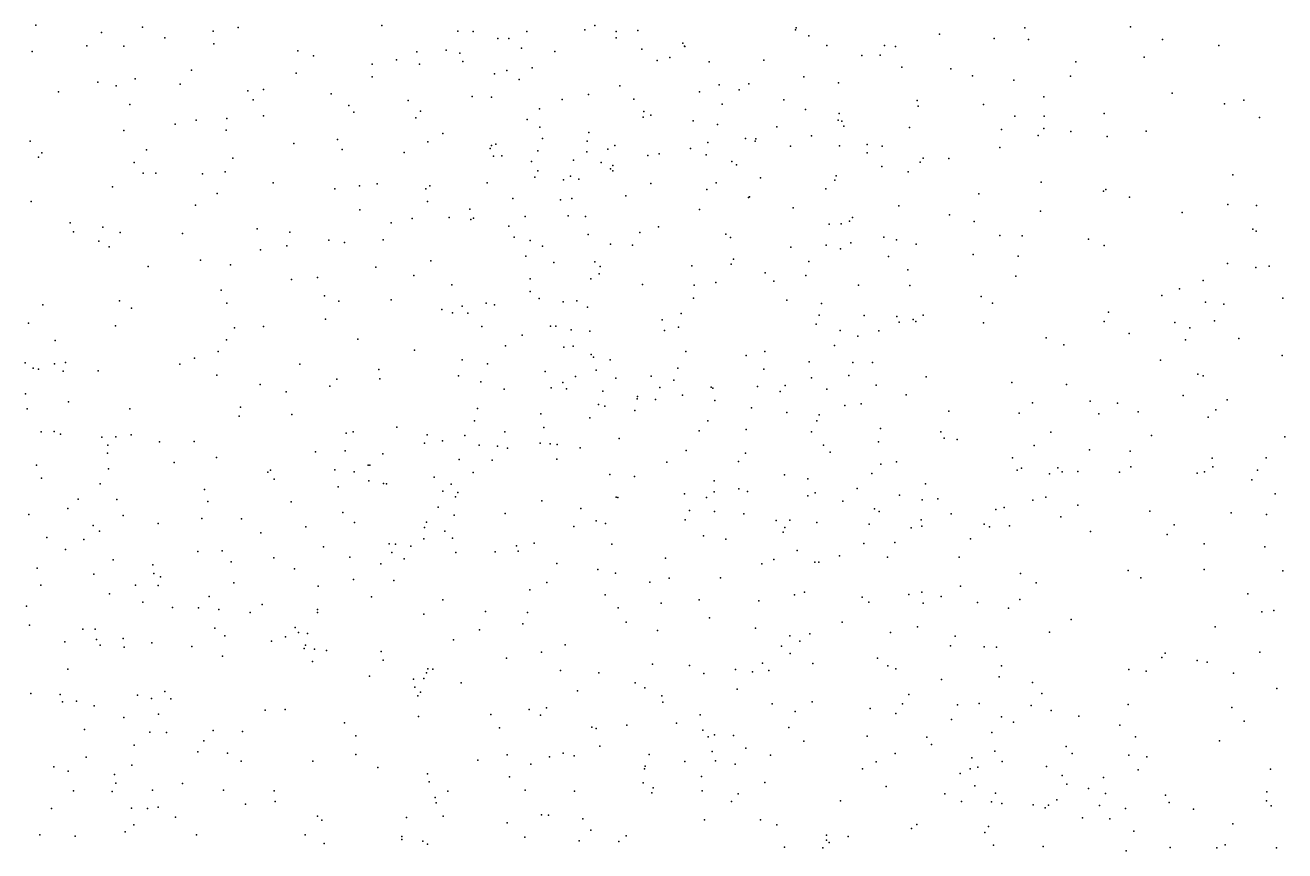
# Model space of a CAD drawing. Header units: metres. Extents: x -25 to 25, y -27.7 to 27.8.
# Drawn here: x 2.454 to 5.096, y 13.891 to 15.624 of the extents above; entities that cross this region are included whole.
import ezdxf

# ---------------------------------------------------------------- set-up
doc = ezdxf.new("R2010")
doc.units = ezdxf.units.M

msp = doc.modelspace()

# ---------------------------------------------------------------- linework, layer by layer
for p in [(2.4761, 15.6238, 1.5606), (2.6998, 15.6199, -10.2917), (2.9006, 15.6186, -22.7373), (3.2017, 15.6231, -16.5558), (3.6482, 15.6232, -22.1432), (4.0708, 15.6181, 6.244), (4.5507, 15.618, -16.0205), (4.7723, 15.62, -5.4908), (2.6141, 15.6082, -22.7822), (2.7468, 15.597, -13.2712), (2.8479, 15.6114, -10.4565), (3.3609, 15.611, 11.3043), (3.3933, 15.6103, 6.5602), (3.4449, 15.5957, -3.8378), (3.4685, 15.5957, -3.435), (3.506, 15.6103, 11.6599), (3.6277, 15.6141, 11.7613), (3.6935, 15.6107, -16.3739), (3.6935, 15.5972, 13.3592), (3.7388, 15.6125, 11.0219), (4.0696, 15.6143, -16.1728), (4.0977, 15.6014, -10.4003), (4.3715, 15.605, -0.8366), (4.4859, 15.596, -21.7288), (4.5579, 15.5935, 2.3457), (4.8391, 15.594, 2.6448), (2.4686, 15.5687, 13.199), (2.5829, 15.5805, 6.4688), (2.6604, 15.5796, 1.5562), (2.8497, 15.5845, 5.6354), (3.0253, 15.5699, 13.2305), (3.275, 15.5681, 13.2338), (3.3366, 15.5711, -15.1364), (3.3653, 15.5647, 1.9082), (3.4946, 15.5757, -10.2743), (3.5648, 15.5684, 10.9636), (3.7473, 15.5731, 6.479), (3.8334, 15.5859, 2.0307), (3.8364, 15.5795, 11.7619), (3.8375, 15.5789, 13.4184), (4.1354, 15.5813, 11.2663), (4.2561, 15.5809, -10.6127), (4.279, 15.5788, -1.978), (4.9574, 15.5812, 0.1599), (3.0582, 15.5592, 5.4013), (3.1818, 15.5421, -22.5313), (3.2325, 15.551, -11.2437), (3.2808, 15.5421, -10.4605), (3.3716, 15.5474, -10.9579), (3.7794, 15.5498, -11.0723), (3.8059, 15.5559, -10.0893), (3.8887, 15.5469, -2.562), (4.003, 15.55, 5.6389), (4.2085, 15.56, -21.8605), (4.2473, 15.5609, -10.9675), (4.6577, 15.547, 2.4555), (4.8011, 15.5563, 13.6925), (2.6842, 15.511, 13.3194), (2.8027, 15.5296, -16.036), (3.0219, 15.523, -12.1904), (3.1812, 15.5154, -13.9618), (3.4384, 15.5214, 13.3339), (3.4642, 15.5287, 11.4134), (3.4899, 15.51, 5.2663), (3.5173, 15.5341, 1.9819), (4.087, 15.5155, -10.1682), (4.2924, 15.5355, 11.4428), (4.3954, 15.5319, 13.5765), (4.4406, 15.5174, -0.0175), (4.6461, 15.5167, 0.1875), (2.5234, 15.4841, 1.6631), (2.6058, 15.5039, 6.3172), (2.6445, 15.4968, 6.153), (2.7788, 15.5, 1.6381), (2.9208, 15.486, -16.2612), (2.9534, 15.4889, 6.5193), (3.7013, 15.4962, 5.3392), (3.8683, 15.4838, 5.473), (3.909, 15.4984, 11.6264), (3.9516, 15.488, 13.4969), (3.9715, 15.5004, -11.2488), (4.1599, 15.5027, -2.2083), (4.5276, 15.5081, -5.3805), (2.6731, 15.4571, -22.6074), (2.9318, 15.4669, -13.5765), (3.0957, 15.4798, 1.8212), (3.2568, 15.4656, 5.2889), (3.3913, 15.4738, 11.0933), (3.4316, 15.4728, 11.2463), (3.5801, 15.4675, -4.5256), (3.6353, 15.4782, -9.9366), (3.7302, 15.4684, 2.1022), (3.9153, 15.458, 2.1791), (4.045, 15.4672, 6.3424), (4.3244, 15.4658, -10.3603), (4.4636, 15.4576, 2.3754), (4.5906, 15.4735, -5.7292), (4.8592, 15.4808, -15.9915), (4.969, 15.4587, -6.0421), (5.0102, 15.4667, 3.027), (2.9535, 15.4338, -22.4982), (3.1324, 15.4553, 13.3605), (3.143, 15.4409, 6.527), (3.2832, 15.4435, -10.2092), (3.5322, 15.4483, 10.6778), (3.7497, 15.4308, 10.7255), (3.7516, 15.4429, -11.2904), (3.7661, 15.4352, 11.498), (4.0902, 15.4466, 11.1735), (4.1611, 15.4386, -11.5819), (4.3269, 15.4536, -0.5738), (4.5294, 15.4331, -11.0052), (4.5911, 15.4331, 13.6587), (4.7169, 15.4384, 2.6503), (2.7682, 15.4161, 5.8274), (2.8121, 15.4243, 13.4046), (2.8756, 15.4035, -12.5658), (2.8765, 15.428, 5.6092), (3.273, 15.4296, -15.3869), (3.5063, 15.4258, -11.2293), (3.5329, 15.41, -3.7764), (3.8548, 15.423, -4.8834), (3.9056, 15.415, -11.5201), (4.0303, 15.4105, -5.004), (4.1589, 15.4241, -1.1827), (4.1666, 15.4225, 11.4121), (4.1707, 15.4116, -1.5821), (4.3086, 15.4087, -5.1923), (4.5015, 15.4051, -11.41), (4.5905, 15.407, 2.532), (5.0427, 15.4298, 13.7295), (2.464, 15.3806, 13.3984), (2.6606, 15.4027, 6.519), (3.1085, 15.3836, -10.3168), (3.2984, 15.3789, -11.9943), (3.33, 15.3961, 2.0417), (3.5391, 15.3858, -4.1587), (3.6327, 15.3805, -16.3359), (3.6361, 15.3984, 11.3589), (3.8857, 15.3777, -11.8112), (3.9644, 15.3861, -9.8045), (3.9848, 15.38, 2.2925), (3.986, 15.3849, -2.4104), (4.1032, 15.3913, 5.9397), (4.5782, 15.392, -10.7782), (4.6468, 15.4003, -5.9564), (4.7229, 15.3902, -21.6308), (4.805, 15.4016, 2.8744), (2.4884, 15.356, 1.8591), (2.7079, 15.362, -10.1792), (3.0175, 15.3754, 13.4454), (3.1184, 15.3625, -12.3569), (3.2487, 15.3566, 13.4566), (3.4291, 15.3651, -11.5303), (3.4316, 15.3713, -9.7607), (3.441, 15.3743, 10.7776), (3.5291, 15.3602, 10.4953), (3.6321, 15.3579, -9.5989), (3.6758, 15.3633, 13.492), (3.6907, 15.3713, -11.6416), (3.7838, 15.3534, 5.4128), (3.8491, 15.3652, 13.5238), (3.8823, 15.3519, -21.909), (4.0592, 15.3697, 5.7879), (4.1618, 15.3702, -11.878), (4.2196, 15.3731, 2.3505), (4.2196, 15.3558, -0.9089), (4.2515, 15.3695, -16.0257), (4.4983, 15.3671, -11.6717), (2.4819, 15.347, -22.7333), (2.6825, 15.3357, 13.4835), (2.889, 15.3449, 1.8781), (3.4357, 15.3486, 5.2853), (3.4537, 15.3497, -14.331), (3.516, 15.3379, -11.8283), (3.6035, 15.3403, 2.1988), (3.6616, 15.3355, -3.0009), (3.686, 15.3293, 10.484), (3.7595, 15.3504, -2.7817), (3.9359, 15.3373, 5.5517), (3.9459, 15.3303, 6.4679), (4.2503, 15.3274, -2.0246), (4.3309, 15.3359, -21.8955), (4.3375, 15.3449, 0.056), (4.3913, 15.3441, -5.4799), (2.7011, 15.3134, -22.4431), (2.7277, 15.3128, 5.9439), (2.8255, 15.3119, -12.7845), (2.8733, 15.316, 6.5361), (3.5226, 15.3044, -14.971), (3.5287, 15.3179, -14.6073), (3.5831, 15.2994, -3.5786), (3.5973, 15.3068, -3.3475), (3.6147, 15.3004, 5.3342), (3.6815, 15.3223, -4.6464), (3.6866, 15.3183, -11.9642), (3.9958, 15.3031, -16.0942), (4.1523, 15.2987, -1.7676), (4.1548, 15.3073, 6.0944), (4.3059, 15.3156, -10.1304), (4.9871, 15.3098, -21.2147), (2.6367, 15.2844, 6.2313), (2.9736, 15.293, -22.325), (3.1031, 15.2801, -9.9367), (3.1547, 15.2867, 2.0636), (3.1919, 15.2907, -22.2337), (3.2943, 15.2801, 2.1384), (3.3023, 15.2864, -9.4938), (3.423, 15.2929, -15.2541), (3.766, 15.2913, 6.4957), (3.8837, 15.2787, 2.3756), (3.9029, 15.2926, -1.0856), (4.1333, 15.28, 13.5622), (4.5846, 15.2943, 2.7133), (4.7156, 15.2756, 3.0246), (4.7201, 15.279, -11.048), (2.4662, 15.2538, 6.6478), (2.8107, 15.2462, 2.0058), (2.8565, 15.2705, 5.6823), (3.2973, 15.254, -13.9867), (3.4766, 15.2602, -12.1707), (3.5766, 15.2571, 6.53), (3.6002, 15.2598, -4.3669), (3.7136, 15.2653, 11.271), (3.9706, 15.2618, 11.3129), (3.9729, 15.2634, -9.5356), (4.4537, 15.2698, -10.2885), (4.7698, 15.2629, -16.0015), (4.9762, 15.2472, -6.2953), (5.0362, 15.2454, -20.6242), (3.1558, 15.2365, -13.7677), (3.3433, 15.2199, -22.0459), (3.3862, 15.2373, 13.5468), (3.3937, 15.2189, 2.2603), (3.5024, 15.2222, 11.0372), (3.5925, 15.2236, -4.022), (3.6287, 15.2225, 2.35), (3.868, 15.2367, 10.5504), (4.0645, 15.2407, 11.1118), (4.1888, 15.22, -0.2055), (4.2862, 15.2448, -12.0283), (4.3926, 15.2254, -5.8686), (4.5836, 15.2337, 2.8684), (4.8806, 15.2304, -21.4472), (2.5482, 15.2092, 6.4134), (2.6166, 15.2, 13.552), (2.9405, 15.1961, -9.7976), (3.2215, 15.2089, -12.4667), (3.2652, 15.2179, -15.5214), (3.3886, 15.2162, -9.2745), (3.4685, 15.2021, 10.8667), (3.7822, 15.2002, -1.657), (4.1398, 15.2062, -9.6808), (4.1653, 15.207, -0.4634), (4.183, 15.2122, 2.5476), (4.444, 15.2119, 13.6213), (5.0286, 15.1955, -20.9083), (2.5549, 15.1897, -22.5356), (2.6084, 15.1703, 6.5622), (2.6532, 15.1883, 2.1033), (2.7834, 15.1864, 5.8571), (3.0087, 15.1891, -13.5556), (3.0904, 15.1726, -9.3041), (3.1232, 15.1677, 2.2015), (3.2043, 15.1733, 5.321), (3.479, 15.1786, 10.6691), (3.5132, 15.172, 5.3128), (3.6347, 15.1841, -1.2804), (3.7427, 15.1886, -9.2712), (3.9235, 15.1853, 2.5425), (3.9329, 15.178, -12.2081), (4.1854, 15.1666, 6.0061), (4.2545, 15.1787, -5.3627), (4.2813, 15.1729, -5.5774), (4.4979, 15.1822, -11.9876), (4.5452, 15.1817, -6.133), (4.6842, 15.1746, -10.5836), (5.0356, 15.1911, 0.7224), (2.6297, 15.1582, -9.6828), (2.9471, 15.1524, 5.5507), (3.0024, 15.1604, -12.6731), (3.5386, 15.1602, 10.4717), (3.6812, 15.1644, -21.8614), (3.7273, 15.1619, -12.258), (4.0598, 15.1577, 2.6544), (4.134, 15.162, 6.396), (4.1635, 15.1546, 10.9574), (4.3223, 15.1644, -9.9723), (4.4421, 15.1424, 2.9914), (4.7171, 15.1614, 0.5382), (2.7117, 15.1173, 5.9891), (2.8213, 15.1302, 13.6373), (2.8843, 15.1204, 2.2165), (3.1891, 15.1155, -15.7742), (3.3044, 15.129, -9.0924), (3.5041, 15.1389, 2.4408), (3.5627, 15.1256, -14.8484), (3.6485, 15.1269, 11.1181), (3.6597, 15.1171, 6.5568), (3.8519, 15.1189, 5.4719), (3.9346, 15.1224, -2.5063), (3.9394, 15.1323, 6.5197), (4.0972, 15.1274, 10.6966), (4.2644, 15.1384, 2.8004), (4.5368, 15.1387, -21.8004), (4.9756, 15.1233, -16.0878), (5.0347, 15.1148, 0.9501), (5.0628, 15.1182, 13.784), (3.0121, 15.0897, -9.0905), (3.0667, 15.0938, 6.6231), (3.2688, 15.098, 2.3837), (3.513, 15.091, 13.655), (3.6402, 15.0914, 2.6735), (3.6579, 15.1019, -3.235), (4.0055, 15.1038, -1.8903), (4.0911, 15.0984, -2.3149), (4.3051, 15.1103, 13.589), (4.5314, 15.0966, 0.4372), (4.9244, 15.0881, -11.3606), (2.8648, 15.0675, -12.8491), (3.3485, 15.0789, 5.2917), (3.5129, 15.0647, 10.7809), (3.7482, 15.0792, -2.8772), (3.8569, 15.078, 2.875), (3.9023, 15.0837, -4.9276), (4.0238, 15.0863, 2.9241), (4.2016, 15.078, 10.8131), (4.3095, 15.0773, -21.8855), (4.8751, 15.07, -11.7082), (2.491, 15.0365, 13.6095), (2.6518, 15.045, -22.2691), (2.8768, 15.0402, 5.7306), (3.0816, 15.0556, 2.3548), (3.1113, 15.0446, -22.0593), (3.221, 15.0473, 6.6498), (3.3706, 15.0341, -21.9217), (3.4204, 15.0402, -15.8958), (3.438, 15.0365, -12.5157), (3.532, 15.0498, 6.6174), (3.5822, 15.0427, 10.9932), (3.6106, 15.0452, -4.1636), (3.8555, 15.0509, 10.4819), (4.0511, 15.0463, 11.1108), (4.124, 15.0398, 5.7585), (4.4587, 15.0544, 3.1914), (4.4825, 15.0402, 13.6454), (4.8379, 15.0565, 13.7579), (4.9294, 15.0425, 3.3406), (4.9681, 15.0384, -20.7129), (5.092, 15.0507, 3.3951), (2.6769, 15.0296, 6.7731), (3.3279, 15.0269, 2.5264), (3.3497, 15.02, 13.7336), (3.382, 15.0195, -15.616), (3.6335, 15.0317, -9.032), (3.8298, 15.0187, -15.9799), (4.1189, 15.0153, -12.35), (4.2135, 15.0143, -9.4991), (4.2817, 15.0122, 3.116), (4.3372, 15.0148, -12.2434), (4.7261, 15.0213, -11.9458), (2.4609, 14.998, 20.3256), (2.6432, 14.9924, 13.6756), (2.8929, 14.9885, 6.7165), (2.9534, 14.9915, 2.4186), (3.0838, 15.0068, 13.7418), (3.4115, 14.9911, 2.677), (3.5553, 14.9921, 2.8392), (3.5669, 14.9918, 5.3245), (3.5991, 14.984, -4.3782), (3.6378, 14.9815, 10.5091), (3.7901, 15.0056, 3.0117), (3.7949, 14.9826, -0.7556), (3.8238, 14.9902, 13.6839), (4.1125, 14.9965, -2.1271), (4.163, 14.9829, 10.989), (4.2446, 14.9819, 0.1716), (4.2869, 15.0003, -16.005), (4.3162, 15.0058, -9.7292), (4.3221, 15.0018, -5.9693), (4.4635, 14.9991, -10.1058), (4.7171, 15.0015, 0.8328), (4.8648, 14.9997, -10.9282), (4.8966, 14.9883, 1.0721), (4.9483, 15.0033, -21.2128), (2.5165, 14.9618, -22.8154), (2.876, 14.9633, -22.106), (3.1514, 14.9644, -8.8897), (3.496, 14.9732, -1.1139), (4.2004, 14.9708, -5.4106), (4.5951, 14.9676, 0.661), (4.7691, 14.9764, 3.2912), (4.8878, 14.9635, -20.3419), (4.9997, 14.9661, 13.8441), (2.8585, 14.9387, -8.8404), (3.27, 14.9416, -13.9617), (3.4614, 14.9506, -1.499), (3.5834, 14.9477, 13.7908), (3.603, 14.95, -15.6897), (3.641, 14.9326, 3.0418), (3.8393, 14.9388, 6.6549), (3.966, 14.9306, 3.0983), (4.0054, 14.9391, 10.5284), (4.1516, 14.9511, -0.0149), (4.632, 14.9527, -10.3823), (5.0903, 14.9307, -20.2331), (2.4537, 14.9148, 20.1598), (2.4707, 14.9036, -8.718), (2.4818, 14.9015, 20.7559), (2.515, 14.9127, 6.272), (2.5381, 14.916, 20.5849), (2.7781, 14.9123, 5.9109), (2.809, 14.925, -13.1222), (3.0297, 14.9122, 5.5967), (3.3704, 14.9211, -8.8577), (3.4231, 14.9127, 2.9601), (3.6461, 14.9269, -3.7389), (3.6808, 14.9212, -3.5122), (3.8227, 14.9038, 5.4069), (4.003, 14.9018, 13.6829), (4.098, 14.9169, 6.5628), (4.1898, 14.9154, 13.592), (4.2308, 14.916, 6.3444), (4.8354, 14.9208, -20.5416), (2.5332, 14.8974, 2.6478), (2.6069, 14.8983, 6.1374), (2.8558, 14.8888, 2.6146), (3.1071, 14.8806, 13.9038), (3.1953, 14.9007, 5.3711), (3.1976, 14.8814, 2.8311), (3.3627, 14.8879, 6.7551), (3.5441, 14.8968, -14.6218), (3.6078, 14.886, -3.957), (3.6516, 14.8994, 10.9504), (3.6929, 14.8831, -1.9008), (3.7664, 14.8869, 13.8586), (3.8143, 14.8783, 10.5101), (4.1029, 14.8837, -9.2368), (4.1812, 14.8886, 3.1867), (4.3432, 14.8859, 13.6219), (4.9132, 14.891, -6.6005), (4.9244, 14.888, -16.1945), (2.4545, 14.8497, 13.6629), (2.9466, 14.8697, 13.8681), (3.0009, 14.854, 2.7318), (3.0924, 14.866, -13.7515), (3.4091, 14.8748, -14.2203), (3.4586, 14.8596, -4.5357), (3.5567, 14.8626, 14.0109), (3.5815, 14.8738, -15.438), (3.5891, 14.8602, 6.7587), (3.6653, 14.8552, 10.6047), (3.7852, 14.8632, 3.1095), (3.8926, 14.8641, -15.7048), (3.8963, 14.8616, -21.7554), (3.9895, 14.8654, -12.6066), (4.0374, 14.8546, -0.3698), (4.048, 14.8674, 11.0335), (4.1355, 14.8597, 5.6309), (4.2388, 14.8679, 10.7041), (4.523, 14.8738, 13.6967), (4.6379, 14.8695, 3.2849), (2.5442, 14.8331, 20.2619), (3.6559, 14.8272, 5.3316), (3.6692, 14.8241, -12.7084), (3.7371, 14.8391, -8.9181), (3.7378, 14.8444, -3.2958), (3.776, 14.8377, -3.0508), (3.8325, 14.8468, 11.032), (3.9002, 14.8359, -0.554), (4.1729, 14.8253, 10.9239), (4.2073, 14.8286, -5.7399), (4.3019, 14.8479, -12.4133), (4.5667, 14.8313, -10.195), (4.6876, 14.8342, -12.1005), (4.7448, 14.8301, 13.8367), (4.8823, 14.8465, -20.8809), (4.9749, 14.837, 3.2943), (2.458, 14.8185, 2.8295), (2.6731, 14.8186, 6.9835), (2.9022, 14.8028, 6.8687), (2.9051, 14.8221, -12.8534), (3.0131, 14.8066, -8.7004), (3.4023, 14.8193, 14.1062), (3.5355, 14.8082, -15.1306), (3.6381, 14.7994, -5.0628), (3.7322, 14.8147, 14.1924), (3.9772, 14.8202, -5.2221), (4.0516, 14.8104, 14.032), (4.1194, 14.8057, -15.9197), (4.3909, 14.8138, 0.4272), (4.5386, 14.8096, -16.0814), (4.7058, 14.8078, -20.2116), (4.7879, 14.8118, 1.157), (4.9353, 14.8006, -11.86), (4.9513, 14.8165, 13.8956), (2.4871, 14.7699, 20.1142), (2.5146, 14.7709, 6.1923), (3.1418, 14.7704, 6.8765), (3.2333, 14.7801, -12.7431), (3.3962, 14.7932, -4.7881), (3.4599, 14.7703, 3.1022), (3.5414, 14.7791, -7.6224), (3.8675, 14.772, -2.1091), (3.8857, 14.7932, 14.2115), (3.9659, 14.7747, -2.6395), (4.1029, 14.7703, 6.6448), (4.1144, 14.7931, -2.3106), (4.2475, 14.7769, 6.423), (4.3745, 14.77, -6.1633), (4.6047, 14.7694, -20.4565), (2.5277, 14.7649, -23.5451), (2.6146, 14.759, 2.876), (2.6437, 14.7597, -8.5256), (2.6762, 14.764, -23.0664), (2.7357, 14.7495, 5.9806), (2.8079, 14.75, -22.8609), (3.1268, 14.7672, -22.0592), (3.2915, 14.7467, 6.9115), (3.2972, 14.7639, 3.0601), (3.3292, 14.7516, -7.5654), (3.3761, 14.7622, -7.8345), (3.5341, 14.7464, -8.0054), (3.5547, 14.7448, 6.8927), (3.5697, 14.7438, -14.8831), (3.6995, 14.7562, -21.6951), (4.2439, 14.7495, 14.0191), (4.3811, 14.7566, 13.8125), (4.4086, 14.7541, -9.7014), (4.8159, 14.7626, -21.1329), (5.0958, 14.7597, -6.904), (2.6265, 14.7252, 7.1402), (2.6271, 14.7423, 13.8022), (3.0627, 14.7279, 5.678), (3.1252, 14.7303, -22.7791), (3.2041, 14.7239, -13.9831), (3.4058, 14.7423, -8.7223), (3.4446, 14.74, 14.2513), (3.4651, 14.7361, -4.0668), (3.6175, 14.7369, -0.7698), (3.8399, 14.7312, -7.5997), (3.9646, 14.7257, 10.9899), (4.1285, 14.742, -5.5648), (4.1421, 14.7276, 10.6817), (4.5701, 14.7413, -12.2494), (4.6863, 14.7321, -7.2809), (4.7713, 14.7297, 3.2476), (2.4771, 14.7005, 20.945), (2.6284, 14.6925, 20.4395), (2.7659, 14.7058, -13.2383), (2.8547, 14.7163, -22.4604), (3.1033, 14.6904, -7.7632), (3.1731, 14.7002, 5.5496), (3.1765, 14.7005, 14.2173), (3.3638, 14.7122, -21.927), (3.4334, 14.7107, -12.8143), (3.5688, 14.7128, -7.3561), (3.7996, 14.7066, 6.8737), (3.9496, 14.7079, 14.3307), (4.2486, 14.702, -12.6536), (4.2815, 14.707, -21.6531), (4.5249, 14.7156, 3.2382), (4.5432, 14.6939, -21.4805), (4.6198, 14.6949, -6.981), (4.773, 14.6964, -7.5197), (4.9432, 14.7148, -10.1919), (4.945, 14.6964, -7.2675), (5.0566, 14.7154, -11.3545), (2.4882, 14.6731, 7.3981), (2.9626, 14.6853, 6.9966), (2.9683, 14.6894, -23.1834), (2.9762, 14.6707, 14.1567), (3.1434, 14.6865, 3.081), (3.1747, 14.6675, -4.755), (3.3114, 14.6752, -8.1118), (3.3933, 14.6848, -1.1173), (3.68, 14.6805, 14.3749), (3.7316, 14.6764, 10.7223), (3.8989, 14.6673, -8.8721), (4.0463, 14.6797, -7.5886), (4.0955, 14.6717, -12.8371), (4.2293, 14.6829, 5.6072), (4.5344, 14.6898, 13.887), (4.6023, 14.6821, -9.8258), (4.629, 14.6865, 1.0738), (4.6618, 14.6872, -6.6674), (4.7492, 14.6857, -16.2496), (4.9118, 14.6833, -10.7802), (4.9276, 14.686, 3.2382), (5.0264, 14.6693, -9.7907), (5.0384, 14.6894, -11.6667), (2.6109, 14.6613, 20.6745), (2.8299, 14.6494, 7.0828), (3.11, 14.6545, -8.0081), (3.2054, 14.6619, -4.4487), (3.2118, 14.6611, -22.3174), (3.3296, 14.6455, -22.9709), (3.3473, 14.6606, -1.3526), (3.361, 14.6425, -22.469), (3.8363, 14.6401, 14.4263), (3.8989, 14.6441, -7.3329), (3.9504, 14.6502, -0.4086), (3.9691, 14.6448, -7.9001), (4.1108, 14.6422, 3.1135), (4.1986, 14.6515, 0.0614), (4.3421, 14.6607, -9.3668), (5.0753, 14.6403, -10.4403), (2.5647, 14.6286, 3.089), (2.6456, 14.6282, 6.0241), (2.8367, 14.6238, -12.891), (3.0118, 14.6232, -13.758), (3.3196, 14.6122, -5.1502), (3.3561, 14.6335, -14.2931), (3.5372, 14.625, -2.1203), (3.693, 14.6331, -5.2996), (3.697, 14.6321, 6.9754), (3.8827, 14.6321, 5.3405), (4.0955, 14.6359, -2.451), (4.1684, 14.6245, -7.2378), (4.2877, 14.6369, -15.9825), (4.3348, 14.6272, 5.7915), (4.3683, 14.6295, 6.031), (4.5069, 14.6115, -16.1588), (4.567, 14.6267, -9.6152), (4.5948, 14.6329, -7.7037), (4.6615, 14.6162, -19.9902), (2.4615, 14.5968, -24.4966), (2.5431, 14.6092, 20.1471), (2.6594, 14.5943, 7.2456), (2.8244, 14.5885, 5.9394), (2.9076, 14.5872, -23.4613), (3.12, 14.6009, 7.071), (3.3534, 14.5953, 7.0915), (3.4605, 14.5984, -8.3039), (3.6192, 14.6095, 5.2729), (3.8378, 14.5854, -15.0638), (3.8474, 14.6052, -8.1245), (3.8995, 14.6029, -12.9979), (3.9609, 14.5982, 10.746), (4.0575, 14.5846, -0.2238), (4.2352, 14.6082, -9.1477), (4.2451, 14.6026, -7.7494), (4.3331, 14.5857, 6.3023), (4.3957, 14.5979, 0.4361), (4.4895, 14.6069, 14.0693), (4.6262, 14.5919, -21.0774), (4.8128, 14.6033, -12.0426), (4.983, 14.5998, 13.9815), (5.0571, 14.5965, -7.4555), (2.5963, 14.5732, -23.7986), (2.6094, 14.5614, -8.2921), (2.7326, 14.5778, -23.5993), (2.9483, 14.5583, 3.0806), (3.0422, 14.5709, 5.773), (3.1443, 14.5796, -8.5133), (3.291, 14.5691, -7.2315), (3.2958, 14.5803, 5.3757), (3.3339, 14.5617, 3.1287), (3.6042, 14.5716, -14.7575), (3.651, 14.5831, -7.2034), (3.6711, 14.5779, -8.6811), (4.0286, 14.5839, 6.807), (4.0433, 14.5597, -15.2677), (4.0472, 14.5695, 14.4666), (4.1143, 14.5796, -5.7398), (4.2242, 14.5763, -15.6605), (4.3118, 14.5689, 3.1325), (4.3345, 14.572, -21.4212), (4.4654, 14.5765, 0.7431), (4.4767, 14.5708, -6.752), (4.5184, 14.5727, -20.8651), (4.688, 14.561, 13.9801), (4.8635, 14.5746, -9.5995), (2.499, 14.548, -24.8139), (2.577, 14.5439, 20.8316), (3.2169, 14.535, 5.5485), (3.2307, 14.5345, -4.092), (3.2902, 14.5455, 14.3987), (3.3503, 14.5469, -23.2179), (3.5211, 14.5362, -3.7361), (3.6843, 14.5346, -2.3783), (3.8768, 14.5519, 6.9137), (3.9233, 14.5449, -3.0369), (4.2131, 14.5359, 6.6164), (4.278, 14.5375, 14.3844), (4.4366, 14.5456, 14.2211), (4.8493, 14.5543, -16.427), (4.9264, 14.5353, -7.7184), (2.5383, 14.5234, -24.1102), (2.8158, 14.5187, -8.14), (2.867, 14.5204, -13.5947), (2.9754, 14.5054, -4.7514), (3.0794, 14.5284, -7.3135), (3.1343, 14.507, -5.1617), (3.2224, 14.5166, -2.0221), (3.2629, 14.5298, -2.2389), (3.3569, 14.5166, -3.898), (3.4393, 14.5181, -22.2299), (3.4839, 14.5306, -12.9841), (3.4879, 14.5197, -21.8926), (4.0727, 14.5212, -2.6897), (4.1618, 14.5099, -7.029), (4.2624, 14.5069, -20.8385), (4.4126, 14.5071, -21.1581), (5.054, 14.529, -11.2244), (2.4789, 14.4841, 3.1369), (2.6385, 14.5011, -24.4056), (2.7211, 14.4912, -24.6119), (2.8859, 14.4975, -7.5194), (3.0187, 14.4828, -23.6288), (3.1996, 14.493, -2.4595), (3.2484, 14.5038, -23.4702), (3.5687, 14.4937, -22.9791), (3.655, 14.4814, -3.5421), (3.7966, 14.5048, -21.4561), (3.9991, 14.4931, -8.7417), (4.0242, 14.5018, 3.0435), (4.1101, 14.4968, 5.3575), (4.1182, 14.4963, -21.3073), (4.7674, 14.4792, -9.4372), (4.9269, 14.4809, 1.3607), (2.5979, 14.4716, 14.0487), (2.7233, 14.4728, 14.1754), (2.7376, 14.4657, 7.315), (2.8911, 14.4533, 14.3182), (3.1421, 14.4599, 5.6919), (3.2268, 14.4579, -1.586), (3.5482, 14.454, -0.7672), (3.6919, 14.4737, 5.2389), (3.7638, 14.4546, -0.532), (3.8047, 14.4629, 3.0323), (3.9124, 14.4635, -8.2945), (4.5417, 14.4729, 1.0024), (4.5746, 14.4534, -12.4249), (4.7935, 14.4634, -19.9033), (5.0917, 14.4783, -10.6604), (2.4864, 14.4481, 20.0777), (2.6305, 14.43, 20.5615), (2.6849, 14.4484, -13.0786), (2.7328, 14.4478, -13.3611), (3.0685, 14.446, 3.1271), (3.5125, 14.4383, 3.0836), (3.67, 14.4278, 7.119), (4.0673, 14.4282, 6.7926), (4.0881, 14.4335, -15.0719), (4.3072, 14.429, 6.4907), (4.3344, 14.4337, -6.5724), (4.4154, 14.446, 3.1098), (5.0182, 14.4303, -9.402), (2.4567, 14.4039, 6.0555), (2.7008, 14.4125, -25.0363), (2.7625, 14.4014, -24.1083), (2.8173, 14.4005, -12.8988), (2.8394, 14.4248, -24.838), (2.9505, 14.4078, 7.2455), (3.1803, 14.4241, 7.1979), (3.33, 14.4178, -5.3842), (3.6976, 14.4005, -22.7241), (3.7874, 14.4108, -2.6209), (3.8674, 14.4172, 14.6112), (3.9925, 14.4153, 5.2678), (4.209, 14.4228, 14.5437), (4.2234, 14.4125, 0.0053), (4.3372, 14.4102, -20.2675), (4.3747, 14.4245, -16.1011), (4.4512, 14.4119, -12.7616), (4.5161, 14.4, -9.1782), (4.5399, 14.4183, 14.252), (2.8602, 14.3974, -24.3023), (2.9254, 14.391, -4.4631), (3.0667, 14.391, -13.94), (3.0671, 14.3969, -1.8359), (3.2898, 14.3873, 5.4233), (3.4191, 14.3931, 14.5401), (3.5075, 14.3911, -14.4903), (3.8893, 14.3796, -21.0329), (4.6478, 14.3762, 3.1233), (5.0477, 14.3922, -11.5957), (5.073, 14.3953, -16.8835), (2.4627, 14.3643, 7.3484), (2.5744, 14.3561, 20.8844), (2.6003, 14.3557, 5.994), (2.8517, 14.3577, 3.1006), (3.0201, 14.3595, -2.6124), (3.0273, 14.3491, -24.5249), (3.0462, 14.3467, 14.4355), (3.4066, 14.3548, -0.9505), (3.4977, 14.3674, 7.1764), (3.7146, 14.3708, 14.6217), (3.7797, 14.353, -14.6247), (3.9858, 14.3581, -8.4881), (4.1672, 14.3709, 6.6767), (4.2686, 14.3488, -6.3134), (4.3251, 14.3611, 5.4403), (4.6025, 14.3495, -19.8883), (4.9495, 14.361, 3.1267), (2.5369, 14.3292, 20.2139), (2.6034, 14.3342, 20.7136), (2.6107, 14.3222, 20.4512), (2.6593, 14.3365, 3.1003), (2.7193, 14.3271, -7.4749), (2.8725, 14.3421, -7.2757), (2.9703, 14.3306, 5.84), (2.9999, 14.3397, -5.2462), (3.0419, 14.322, -4.107), (3.3519, 14.3335, -23.7907), (3.5862, 14.3231, -13.1841), (4.0399, 14.3203, 14.6586), (4.0573, 14.3416, -0.2661), (4.0782, 14.3309, 2.9791), (4.0998, 14.3463, -5.9754), (4.3946, 14.3208, -15.8215), (4.4042, 14.341, 6.3447), (2.6612, 14.318, 7.3668), (2.8031, 14.3197, 5.9294), (2.8677, 14.2989, -13.6279), (3.039, 14.3152, -24.8507), (3.0606, 14.314, -24.2761), (3.0856, 14.311, 5.7321), (3.2002, 14.3091, -23.9873), (3.463, 14.2948, -5.5133), (3.5364, 14.3074, -2.8339), (4.0582, 14.3048, -14.7793), (4.2415, 14.295, 3.0087), (4.4652, 14.3185, 0.5975), (4.4908, 14.3183, 14.4004), (4.8376, 14.2962, 1.3118), (4.8446, 14.3056, -7.989), (5.0432, 14.3078, -7.8907), (2.5431, 14.2716, 14.1812), (3.0563, 14.2883, 3.1253), (3.2046, 14.2906, -7.0291), (3.2981, 14.2727, -13.064), (3.3086, 14.2717, -14.2394), (3.5763, 14.2688, -23.8832), (3.7692, 14.2825, -22.267), (3.847, 14.2793, 6.9697), (3.9437, 14.2713, -3.1903), (4.0001, 14.2843, -2.7817), (4.0135, 14.2688, -13.2291), (4.1055, 14.2837, -8.2954), (4.2631, 14.2791, -15.0999), (4.2802, 14.2728, -8.7341), (4.5016, 14.2792, 5.7135), (4.7687, 14.2709, 14.1259), (4.8049, 14.2674, -16.734), (4.9121, 14.2901, 14.0541), (4.9331, 14.2869, -9.2381), (3.1759, 14.2569, 5.6196), (3.2683, 14.2508, -3.7561), (3.2898, 14.2525, -24.2795), (3.2955, 14.2645, 7.2256), (3.3685, 14.2431, 14.5867), (3.6567, 14.2641, -21.8715), (3.7331, 14.2435, -23.5799), (3.8775, 14.2626, -0.4305), (3.9794, 14.2664, -6.8879), (4.376, 14.2501, -15.4195), (4.497, 14.2557, -9.0013), (4.5668, 14.2437, 0.9551), (4.988, 14.2633, -11.7797), (2.4657, 14.2208, 21.2846), (2.5269, 14.2185, 21.0491), (2.6893, 14.2171, 5.9521), (2.7465, 14.2248, -13.0675), (3.271, 14.2339, -24.5002), (3.2772, 14.2157, 5.4284), (3.2827, 14.2237, -2.9138), (3.612, 14.2262, 14.6693), (3.7533, 14.2327, -21.3688), (3.7889, 14.2162, -2.8561), (3.9474, 14.23, 6.8324), (4.3075, 14.2186, 6.4854), (4.5862, 14.2206, 3.0832), (5.0793, 14.2311, -11.3469), (2.5319, 14.2033, 3.1392), (2.561, 14.2045, 20.357), (2.5987, 14.1949, 7.2034), (2.7184, 14.2103, 14.3538), (2.7591, 14.2097, -4.7935), (3.5473, 14.1911, -24.2024), (3.7913, 14.2028, 5.1318), (4.0206, 14.1993, -14.5152), (4.1043, 14.2036, 6.6664), (4.2264, 14.1896, -20.3801), (4.2936, 14.1993, 14.6204), (4.4096, 14.1972, -20.2114), (4.4546, 14.1999, -12.9144), (4.5639, 14.196, -12.704), (4.7675, 14.1978, 3.0981), (4.9847, 14.1916, 3.1101), (2.6605, 14.1705, -25.3711), (2.7334, 14.1777, 7.2798), (2.9569, 14.1861, -25.1979), (2.9988, 14.1873, 5.7669), (3.2787, 14.1724, -1.0875), (3.4303, 14.1768, 3.0656), (3.5107, 14.1871, 7.1724), (3.5347, 14.1751, -6.9329), (3.8696, 14.176, -22.9464), (4.0685, 14.183, -6.6729), (4.2797, 14.1789, -13.1028), (4.397, 14.1664, -16.0688), (4.5016, 14.1718, 6.2065), (4.6059, 14.1852, -16.6317), (4.6638, 14.1735, 14.2857), (5.0106, 14.1631, 14.0222), (2.5781, 14.145, 20.8541), (2.7154, 14.1397, -1.9265), (2.75, 14.1391, -5.0051), (2.8477, 14.1432, -13.4302), (2.9097, 14.1409, -5.3092), (3.1236, 14.1596, -1.3348), (3.4489, 14.1488, 5.2259), (3.642, 14.1499, -0.6471), (3.651, 14.1477, 7.0782), (3.7156, 14.1542, 2.9485), (3.8196, 14.1584, -23.9084), (3.8749, 14.1439, 14.7478), (4.0552, 14.1498, 14.7387), (4.4812, 14.1389, 0.3963), (4.527, 14.1604, 5.5396), (4.7499, 14.1541, -9.0899), (2.682, 14.1123, 3.1276), (2.8283, 14.1216, -2.7033), (3.1474, 14.1317, -13.0078), (3.6589, 14.11, -14.2973), (3.886, 14.1301, 2.9072), (3.8994, 14.1343, -5.8503), (3.9396, 14.1327, -22.5915), (4.0869, 14.1207, -6.3629), (4.2199, 14.1312, -14.4374), (4.3452, 14.1293, 0.0954), (4.3544, 14.1136, -16.2802), (4.6375, 14.1095, 5.9569), (4.7823, 14.1301, -19.8624), (4.9587, 14.1212, 1.4133), (2.5816, 14.0873, 20.6733), (2.8157, 14.0987, 5.8463), (2.8783, 14.0954, -7.0633), (3.1472, 14.0931, -6.9449), (3.4648, 14.0918, -0.8182), (3.5537, 14.0879, -13.2921), (3.582, 14.0959, -24.4006), (3.6051, 14.0903, 5.1378), (3.7628, 14.0929, -20.8562), (3.8946, 14.0994, -14.227), (3.9652, 14.1063, -22.3436), (4.0168, 14.0917, -0.3183), (4.2787, 14.0951, -13.9417), (4.4392, 14.0859, -15.8687), (4.4875, 14.1, -14.37), (4.6496, 14.0948, 5.7478), (4.7686, 14.0916, 1.2021), (4.8066, 14.0879, -12.0723), (2.5136, 14.067, 6.9882), (2.544, 14.0579, 20.4513), (2.6777, 14.0702, -7.214), (2.9064, 14.0788, 3.1401), (3.057, 14.0789, 14.5573), (3.1932, 14.0656, 3.1286), (3.4033, 14.0806, -3.5101), (3.5144, 14.0726, 14.6927), (3.7526, 14.0628, -5.6994), (3.7544, 14.0682, -21.2037), (3.8371, 14.0778, -3.2589), (3.9017, 14.0798, 6.7653), (3.943, 14.0724, -23.5494), (4.2101, 14.063, -0.0871), (4.2385, 14.0775, 2.9507), (4.4356, 14.0624, -15.2144), (4.4521, 14.0661, 5.2735), (4.5031, 14.0779, -13.9986), (4.5962, 14.0679, -20.0809), (4.7881, 14.0604, 14.1695), (5.0655, 14.062, -9.0162), (2.6413, 14.0509, 14.3961), (2.6438, 14.0327, 5.8892), (2.7838, 14.0319, 14.4868), (3.2979, 14.0522, 14.6232), (3.3009, 14.0354, 7.18), (3.4695, 14.0459, -3.0587), (3.7497, 14.033, 5.1004), (3.8723, 14.0467, -21.8491), (4.005, 14.034, 5.0997), (4.4152, 14.0532, 6.3112), (4.6286, 14.0485, -12.4126), (4.6385, 14.0303, 3.0817), (4.7156, 14.0448, -21.4493), (2.5553, 14.0163, 20.9826), (2.6359, 14.015, -2.4108), (2.7207, 14.0182, -4.6281), (2.8695, 14.0176, -13.2347), (2.9762, 14.0167, -12.9522), (3.3404, 14.0159, -24.9752), (3.5026, 14.0179, 3.0293), (3.6057, 14.0158, 7.0099), (3.7682, 14.0123, -21.5706), (3.7709, 14.0228, -3.0334), (3.8739, 14.0166, -6.7661), (3.9494, 14.01, -13.8114), (4.2594, 14.0259, -8.4024), (4.3828, 14.0102, 14.6384), (4.4459, 14.0271, -8.2023), (4.4889, 14.0119, -8.7782), (4.6843, 14.0214, -14.447), (4.7198, 14.0106, -14.1723), (4.8457, 14.0077, 3.1022), (5.0582, 14.0141, -8.1789), (2.5087, 13.9795, 3.2309), (2.6765, 13.9802, -25.503), (2.7105, 13.9794, -4.8476), (2.7329, 13.9821, 7.1306), (2.9155, 13.9886, 5.7256), (2.9778, 13.9939, -4.041), (3.3138, 14.0025, -6.8527), (3.3156, 13.9914, -14.1037), (3.9352, 13.9944, -20.6004), (4.1635, 13.9953, -20.4739), (4.4173, 13.9943, -21.3937), (4.4808, 13.9934, -13.77), (4.5024, 13.9897, 14.5366), (4.5683, 13.9872, -16.8328), (4.5934, 13.9807, 6.0978), (4.6003, 13.9862, -14.7953), (4.6178, 13.9974, 0.8373), (4.7071, 13.9859, -8.1778), (4.7618, 13.9794, -21.1039), (4.853, 13.9923, -21.7077), (4.9042, 13.9779, -17.03), (5.0575, 13.9957, 16.4813), (5.067, 13.9854, -11.7579), (2.7689, 13.9613, 3.1887), (3.0667, 13.9634, -5.4962), (3.0761, 13.9548, 7.2142), (3.2535, 13.9606, -13.1335), (3.3302, 13.9637, 3.1003), (3.5366, 13.9659, -14.1163), (3.5517, 13.9655, -5.6433), (3.6235, 13.9577, -24.5971), (3.8787, 13.9559, 6.6374), (3.9958, 13.9559, 14.7943), (4.6712, 13.9596, 5.4317), (4.7287, 13.9576, 5.8906), (2.4847, 13.9239, 20.3878), (2.6633, 13.9308, 14.5162), (2.6818, 13.9451, -1.7209), (2.8128, 13.9242, -1.5102), (3.0412, 13.9241, -25.3407), (3.4647, 13.9496, 7.0651), (3.6401, 13.9343, 14.7588), (4.03, 13.9451, -22.7378), (4.3127, 13.9377, -13.1317), (4.3237, 13.9458, 2.9993), (4.4663, 13.9292, 5.1511), (4.474, 13.9417, -15.5907), (4.7789, 13.9322, 16.5859), (4.9867, 13.947, 16.9757), (2.5585, 13.9214, 20.6526), (3.0807, 13.9058, -13.6308), (3.2439, 13.9204, -0.9494), (3.2439, 13.9147, 14.6993), (3.2878, 13.9109, -3.1519), (3.2977, 13.9045, -5.6084), (3.5016, 13.9196, -24.8061), (3.6155, 13.9118, -3.277), (3.6987, 13.9101, 2.9591), (3.7145, 13.9222, -13.9137), (4.0462, 13.8981, -21.7365), (4.1342, 13.9128, -23.8227), (4.1348, 13.9232, -16.5578), (4.1404, 13.9081, 5.102), (4.1797, 13.9208, 14.7706), (4.4851, 13.9027, 0.3382), (4.5888, 13.8994, -12.6582), (4.8556, 13.8975, -21.9239), (4.9706, 13.9033, 14.0122), (4.127, 13.8968, -22.4968), (4.7629, 13.8906, 16.3942), (4.9529, 13.8969, -8.8809), (5.0782, 13.8966, 17.2069)]:
    msp.add_point(p)

doc.saveas('drawing.dxf')
